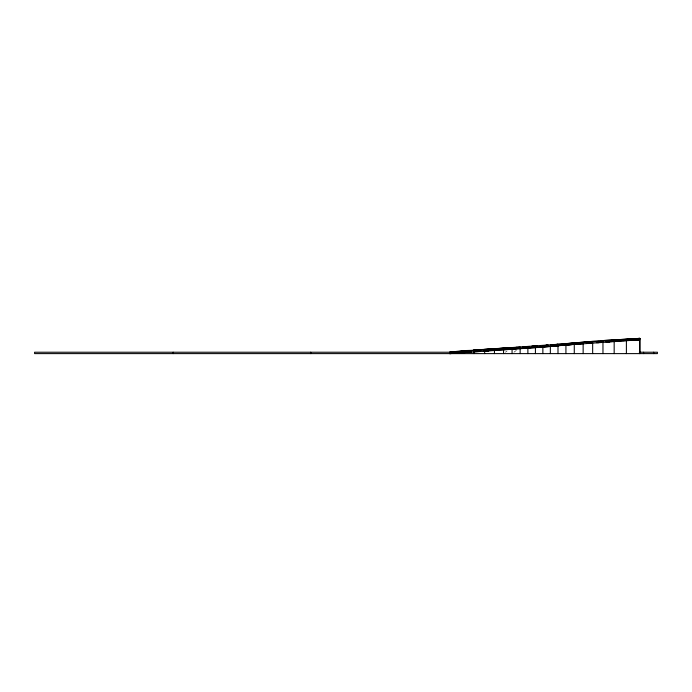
<?xml version="1.0" encoding="UTF-8"?>
<svg xmlns="http://www.w3.org/2000/svg" width="692" height="692" viewBox="0 0 692 692"><rect width="100%" height="100%" fill="white"/><g stroke="black" fill="none" stroke-linecap="round" stroke-linejoin="round"><path stroke-width="0.52" stroke-dasharray="3.46 2.59" d="M513.94 352.228L516.379 350.368M505.342 352.228L507.037 351.095"/><path stroke-width="1.04" d="M456.807 352.427L456.547 353.136L449.8 353.612L449.8 352.228C513.083 347.246 576.54 343.094 639.884 338.388L639.884 353.612M503.551 353.612L503.551 349.486L639.754 339.772L623.328 340.594M551.273 344.936L602.455 340.594L639.884 338.388L602.455 340.594M542.865 345.732L548.125 345.066M462.446 350.697L449.8 352.228L463.822 352.626L463.822 351.242L449.8 353.612L542.865 347.116L583.14 343.526L583.14 353.612M596.764 342.756L601.928 342.168M591.79 342.912L588.312 343.526L588.312 342.142M606.106 341.978L612.195 341.502M565.814 343.621L592.162 341.372L598.814 341.372L598.814 342.756M449.8 353.612L458.225 352.591M522.356 347.038L529.216 346.45M473.665 351.683L479.781 351.467L479.781 350.083L473.553 350.083L503.283 348.102L506.7 348.102L506.7 349.486L503.551 349.486L542.865 347.116L557.994 345.723L556.818 345.723L556.818 344.339L558.098 344.339L550.832 345.005M615.067 341.182L632.557 340.109M568.27 344.901L574.274 344.279L574.274 353.612M520.142 347.263L503.283 348.102L520.453 347.263M543.583 345.689L547.727 345.291M523.299 347.012L528.031 346.58L526.154 346.58L526.154 347.964L527.884 347.964L527.884 353.612M577.223 344.028L582.154 343.613M587.37 343.189L591.608 342.843M556.818 345.723L567.276 345.005L567.276 343.621M483.267 351.052L488.396 350.818L488.396 349.434L449.8 352.228M596.781 342.445L599.869 342.211M492.488 350.29L499.503 349.78M606.019 341.762L610.093 341.476M489.547 350.489L484.642 350.818L484.642 353.612M615.179 341.121L620.274 340.793M478.267 351.207L474.011 351.467L474.011 353.612M537.407 346.078L532.209 346.355M494.443 353.612L494.443 350.161L506.7 349.486M506.7 348.102L494.2 348.777L497.384 348.777L497.384 350.161L484.642 350.818L488.396 350.818M463.493 352.02L466.65 351.856M497.384 348.777L484.331 349.434L488.396 349.434M634.616 340.014L639.754 339.772M480.179 351.19L474.011 351.467L479.781 351.467M531.257 346.363L536.213 345.732L536.213 347.116M467.541 351.899L464.479 352.003L471.581 352.081L471.581 350.697L462.334 350.645L463.822 351.242M462.334 350.645L479.781 350.083M494.443 350.161L497.384 350.161M453.035 352.228L34.6 352.228L34.6 353.612L657.4 353.612L657.4 352.228L639.304 352.228M653.655 352.228L653.655 353.612M643.56 352.228L643.56 353.612M639.754 338.388L639.754 353.612M638.119 338.388L638.119 339.772M629.755 339.019L629.755 340.403M626.39 340.403L626.39 353.612M619.574 339.798L619.574 341.182M614.167 341.182L614.167 353.612M609.245 340.594L609.245 341.978M602.966 341.978L602.966 353.612M592.663 342.756L592.663 353.612M577.785 342.895L577.785 344.279M565.926 345.005L565.926 353.612M557.994 344.339L557.994 353.612M550.348 353.612L550.348 346.424L546.446 346.424L546.446 345.04M542.865 347.116L542.865 353.612M535.418 347.531L535.418 353.612M520.142 348.647L520.142 353.612M516.301 347.263L516.301 348.647M512.071 349.071L512.071 353.612M511.5 347.687L511.5 349.071M310.725 352.228L310.725 353.612M173.164 352.228L173.164 353.612"/></g></svg>
